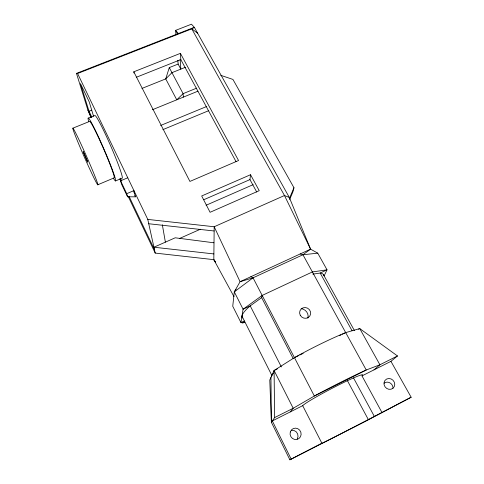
<?xml version="1.0" encoding="UTF-8"?>
<svg xmlns="http://www.w3.org/2000/svg" width="484" height="484" viewBox="0 0 484 484"><rect width="100%" height="100%" fill="white"/><g stroke="black" fill="none" stroke-linecap="round" stroke-linejoin="round"><path stroke-width="0.73" d="M233.972 296.632L213.819 259.66L214.188 226.754L284.477 195.518L289.341 197.484L310.583 249.151L317.752 253.162L327.033 269.83L324.099 275.892M90.95 117.515L87.9 110.104L76.472 73.38L77.585 73.501L191.773 28.858L284.477 195.518L310.583 249.151L240.082 281.7L234.292 291.858L232.75 306.251L240.941 322.574L242.684 322.907L244.837 322.441M256.732 192.057L249.962 179.588L250.537 174.724L201.689 195.972L210.08 212.294L259.224 190.672L250.537 174.724M244.275 320.995L240.941 322.574L243.077 309.222L250.216 305.87L261.65 297.642L262.177 295.434L312.386 271.941L327.033 269.83L320.178 273.043L312.821 274.138M220.758 75.322L232.931 79.424L293.963 187.732L292.893 191.9L289.644 199.535M177.846 60.337L178.124 64.082L169.273 67.609L165.734 78.892L176.757 99.807L183.103 93.66L196.679 88.136M289.317 198.652L293.963 187.732M277.405 368.881L274.089 370.502L269.776 380.031L271.385 422.278L289.88 459.8L366.261 420.929L411.146 397.231L390.939 361.348L397.479 355.958L359.763 328.594L345.703 332.605A66.084 7.629 -27.5 0 0 294.441 357.64L274.089 370.502L274.628 417.583L271.385 422.278L270.949 377.441M262.177 295.434L243.077 309.222L234.292 291.858L236.077 289.62M290.243 411.92L293.201 408.266L314.346 396.015A67.185 4.289 -27.4 0 1 366.243 370.006L379.91 364.773L397.479 355.958M373.963 369.879L379.91 364.773L359.763 328.594L358.493 329.217M234.292 291.858L253.041 277.822L302.948 254.759L310.583 249.151M242.684 322.907L244.529 321.6M289.88 459.8L321.86 443.187A34.527 0.363 -27.4 0 0 335.146 436.719A34.527 0.363 -27.4 0 0 368.324 419.555L411.146 397.231M274.628 417.583L293.201 408.266L274.089 370.502M390.939 361.348L361.984 375.893A33.947 2.202 -27.5 0 0 337.82 385.403A33.947 2.202 -27.5 0 0 302.688 405.671L272.323 420.923L291.12 459.014M294.441 357.64L298.489 355.667M299.838 355.008L303.208 353.362M339.635 335.569L340.984 334.91M342.333 334.25L345.703 332.605M179.661 238.418L200.352 229.241M206.087 205.264L253.162 184.646M203.843 199.704L249.962 179.588M127.57 196.794L126.729 193.679L133.929 190.605L135.441 196.831L127.57 196.794L121.49 184.035L120.595 180.81L127.758 177.779M115.41 180.992L121.914 178.245A34.207 2.39 66.5 0 0 111.175 147.021A34.207 2.39 66.5 0 0 94.882 115.519L88.215 118.217M97.714 184.803A30.958 1.149 66.2 0 0 80.87 143.79A30.958 1.149 66.2 0 0 77.446 140.947A30.958 1.149 66.2 0 0 97.714 184.803L114.073 177.906A30.831 1.869 66.5 0 0 104.054 149.895A30.831 1.869 66.5 0 0 89.594 121.405L72.854 128.181M160.627 125.477L206.771 106.45M162.866 129.645L208.81 110.636M152.393 109.735L197.938 91.18M141.927 88.439L165.734 78.892L171.959 72.66L185.426 67.276M91.875 117.237L89.02 111.26L91.688 110.183M136.252 77.301L180.816 59.586L180.399 53.355L133.79 71.807L134.007 73.023M76.472 73.38L194.332 27.328L289.341 197.484M300.171 253.955L302.948 254.759L366.243 370.006L314.346 396.015L253.041 277.822L240.082 281.7L214.188 226.754L147.789 219.409L77.585 73.501M302.948 254.759L317.752 253.162M147.789 219.409L148.733 223.747L214.146 230.983M213.88 253.937L153.93 247.221L175.196 237.801L213.886 242.786M128.248 196.522L155.219 253.09L213.819 259.66L215.652 262.044M250.821 276.739L253.041 277.822M197.605 33.136L191.773 28.858L194.332 27.328L191.47 24.2L175.638 30.365L175.964 34.86M178.396 33.553L175.638 30.365L177.574 33.91M213.819 259.66L215.489 262.177M323.415 274.603L354.397 330.542M352.049 330.705L320.178 273.043L321.654 273.363A50.723 10.297 -27.6 0 1 323.705 275.529M361.984 375.893L381.858 412.301M180.399 53.355L238.558 160.513L189.916 181.427L133.79 71.807M353.495 377.895L374.332 416.385M180.816 59.586L236.011 161.577M178.124 64.082L180.828 69.115L180.163 59.417M347.234 380.333L368.324 419.555M169.273 67.609L183.103 93.66L183.333 97.127M261.65 297.642L293.207 358.584M302.688 405.671L321.86 443.187M281.379 366.939L250.216 305.87A50.626 10.249 -27.7 0 0 242.381 318.061M241.976 316.125L271.857 375.433M133.729 191.737L134.697 193.745M134.806 195.5L135.441 196.831M87.9 110.104L91.476 117.594M120.371 178.154L121.665 180.877M129.137 196.528L154.457 249.605L155.219 253.09M119.802 178.802L120.776 180.847M120.595 180.81L126.729 193.679M89.02 111.26L80.459 83.605L89.201 101.822L93.557 116.257M148.733 223.747L154.457 249.605M162.346 224.812L165.383 242.151M88.681 121.387A34.261 2.075 66.5 0 1 104.066 149.35A34.261 2.075 66.5 0 1 113.304 178.07M392.972 388.265A5.633 5.191 48.3 0 1 384.09 384.641A5.633 5.191 48.3 0 1 391.024 378.918A5.633 5.191 48.3 0 1 392.972 388.265A5.56 5.124 49 0 0 389.929 382.88A5.56 5.124 49 0 0 384.096 383.249M271.681 376.165A52.06 6.098 -27.6 0 1 273.43 373.358M307.848 318.145A7.302 6.691 38.8 0 0 303.032 309.137A7.435 6.812 38.8 0 0 301.193 308.713M291.398 430.355A5.675 5.415 67.7 0 1 297.212 439.055M83.206 151.619L87.707 162.019L83.206 151.619M300.255 315.272A5.608 5.336 30 0 0 309.845 315.967A5.608 5.336 30 0 0 305.313 307.54A5.608 5.336 30 0 0 300.255 315.272M290.309 431.982A5.76 5.487 66.7 0 0 296.831 439.478A5.76 5.487 66.7 0 0 299.656 430.119A5.76 5.487 66.7 0 0 290.309 431.982"/></g></svg>
